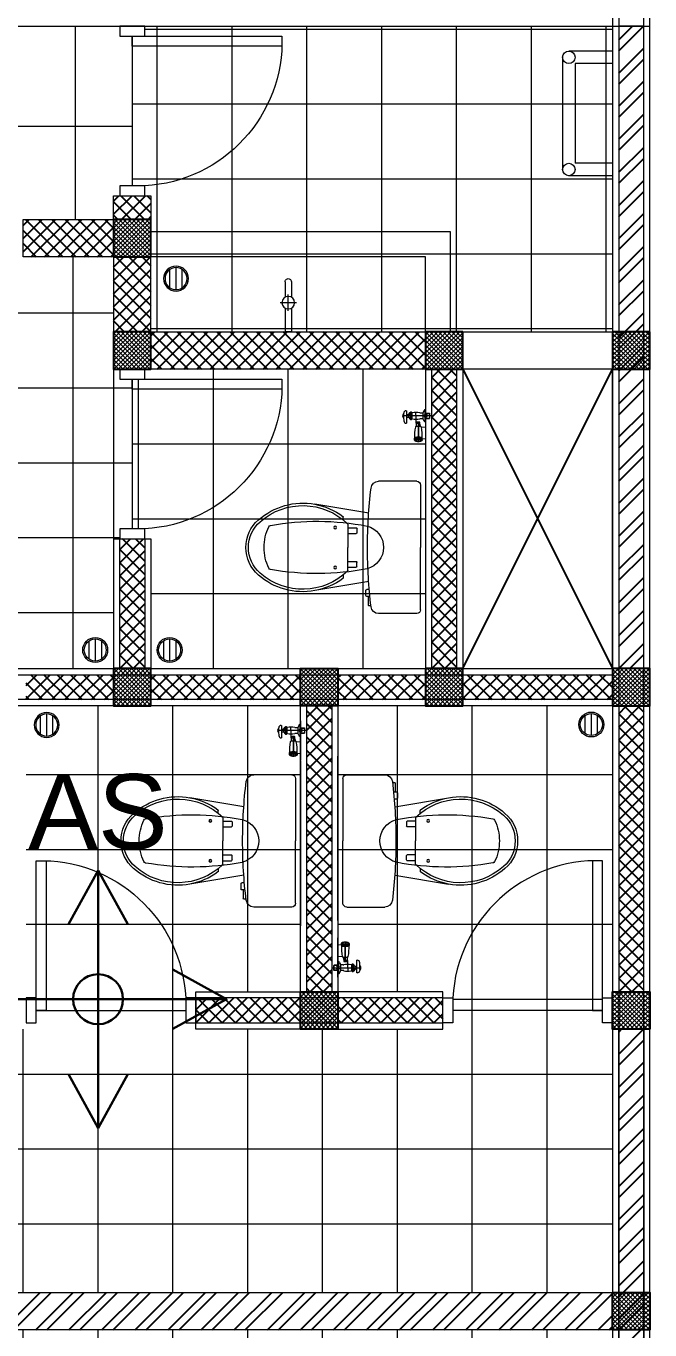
# Model space of a CAD drawing. Header units: inches. Extents: x 249 to 1192, y -18 to 440.
# Drawn here: x 431.94 to 434.44, y 207.49 to 212.72 of the extents above; entities that cross this region are included whole.
import ezdxf

# ---------------------------------------------------------------- set-up
doc = ezdxf.new("R2010")
doc.units = ezdxf.units.IN
doc.header["$MEASUREMENT"] = 0
for name, color, linetype, lineweight in [('ARSIR BETON', 8, 'Continuous', 0), ('BESI', 201, 'Continuous', 0), ('DINDING', 6, 'Continuous', 0), ('DINDING2', 137, 'Continuous', 20), ('keramik', 31, 'Continuous', 9), ('KERAMIKK', 142, 'Continuous', 5), ('kol', 1, 'Continuous', 30), ('KUSEN', 16, 'Continuous', 15), ('NOT', 7, 'Continuous', 9), ('SANITAIR', 6, 'Continuous', 9)]:
    doc.layers.add(name, color=color, linetype=linetype, lineweight=lineweight)
doc.layers.add('ARSIR DINDING', color=64, linetype='Continuous')
doc.layers.add('KOLOM', color=5, linetype='Continuous')
doc.styles.get("Standard").update_dxf_attribs({"font": 'arial.ttf'})
pattern_1 = [(45, (-256.74379, 15.551844), (-0.0265165043, 0.0265165043), []), (135, (-256.74379, 15.551844), (-0.0265165043, -0.0265165043), [])]

# ---------------------------------------------------------------- blocks, each defined once
blk = doc.blocks.new('K2')
at = {"layer": 'ARSIR BETON'}
h = blk.add_hatch(dxfattribs=at)
h.set_pattern_fill('ANSI37', color=256, scale=0.1, style=0)
h.set_pattern_definition([(45, (-38.743626, 268.082874), (-0.0088388, 0.0088388), []), (135, (-38.743626, 268.082874), (-0.0088388, -0.0088388), [])])
h.paths.add_polyline_path([(-38.5936, 268.2329), (-38.7436, 268.2329), (-38.7436, 268.0829), (-38.5936, 268.0829)])
at = {"layer": 'KOLOM'}
blk.add_lwpolyline([(-38.7436, 268.0829), (-38.5936, 268.0829), (-38.5936, 268.2329), (-38.7436, 268.2329)], close=True, dxfattribs=at)
blk = doc.blocks.new('*X70')
at = {"color": 0}
for p, q in [((-1015.3, 2417.5), (-1013.3, 2417.5)), ((-1015.3, 2416.2), (-1013.3, 2416.2)), ((-1015.3, 2415), (-1013.3, 2415)), ((-1015.3, 2413.8), (-1013.3, 2413.8)), ((-1015.3, 2412.5), (-1013.3, 2412.5)), ((-1015.3, 2411.2), (-1013.3, 2411.2)), ((-1015.3, 2410), (-1013.3, 2410)), ((-1015.3, 2408.8), (-1013.3, 2408.8)), ((-1015.3, 2407.5), (-1013.3, 2407.5)), ((-1015.3, 2406.2), (-1013.3, 2406.2)), ((-1015.3, 2405), (-1013.3, 2405))]:
    blk.add_line(p, q, dxfattribs=at)
blk = doc.blocks.new('*X71')
at = {"color": 0}
for p, q in [((1009.1, 3570), (1015.9, 3570)), ((1010, 3568.8), (1016.6, 3568.8)), ((1010.6, 3567.5), (1017.2, 3567.5)), ((1011.1, 3566.2), (1017.7, 3566.2)), ((1011.5, 3565), (1018, 3565)), ((1011.8, 3563.8), (1018.2, 3563.8)), ((1012.1, 3562.5), (1018.4, 3562.5)), ((1012.3, 3561.2), (1018.6, 3561.2)), ((1012.4, 3560), (1018.7, 3560)), ((1012.5, 3558.8), (1018.8, 3558.8)), ((1012.6, 3557.5), (1018.9, 3557.5)), ((1012.7, 3556.2), (1018.9, 3556.2)), ((1012.7, 3555), (1018.9, 3555))]:
    blk.add_line(p, q, dxfattribs=at)
blk = doc.blocks.new('JET SHOWER TOTO 403SV3 ATAS')
for p, q in [((-259.4, 3083.7), (-257.6, 3083.7)), ((-257.6, 3083.7), (-257.6, 3033.7)), ((-188, 3085), (-193.1, 3075.2)), ((-185.1, 3085.6), (-185.1, 3043)), ((-183.6, 3087.7), (-181.6, 3087.7)), ((-181.6, 3101.6), (-181.6, 2943.3)), ((-159.1, 3063.7), (-273.3, 3063.7)), ((-271.6, 3070.7), (-271.6, 3056.7)), ((-271.6, 3070.7), (-269.6, 3070.7)), ((-271.6, 3056.7), (-269.6, 3056.7)), ((-269.6, 3070.7), (-269.3, 3074.5)), ((-269.6, 3070.7), (-269.6, 3056.7)), ((-269.6, 3056.7), (-269.1, 3043.3)), ((-259.1, 3033.7), (-257.6, 3033.7)), ((-257.6, 3068.7), (-249.3, 3068.7)), ((-257.6, 3058.7), (-249.3, 3058.7)), ((-249.3, 3070), (-243.9, 3076.7)), ((-249.3, 3070.2), (-249.3, 3063.7)), ((-249.3, 3057.2), (-249.3, 3063.7)), ((-249.3, 3057.3), (-243.9, 3050.7)), ((-244.1, 3074.9), (-244.1, 3053.4)), ((-236.6, 3076.4), (-236.6, 3051)), ((-236.6, 3075.2), (-236.6, 3075.2)), ((-236.6, 3075.2), (-236.1, 3075.2)), ((-236.6, 3052.2), (-236.1, 3052.2)), ((-220.6, 3063.7), (-220.6, 3079)), ((-220.6, 3063.7), (-220.6, 3034.2)), ((-220.6, 3034.2), (-210.7, 3034.2)), ((-218.1, 3024.9), (-216.6, 3037.9)), ((-205.8, 3038.8), (-215.6, 3038.8)), ((-210.7, 2958.4), (-210.7, 3036.7)), ((-210.7, 3034.2), (-210.7, 2993.5)), ((-203.4, 3024.9), (-204.8, 3037.9)), ((-204.6, 3075.2), (-193.1, 3075.2)), ((-202.8, 3075.2), (-193.1, 3075.2)), ((-202.8, 3052.2), (-193.1, 3052.2)), ((-193.1, 3075.2), (-193.1, 3052.2)), ((-188, 3042.4), (-193.1, 3052.2)), ((-187.4, 3057.9), (-175.8, 3069.5)), ((-187.4, 3069.5), (-175.8, 3057.9)), ((-183.6, 3039.7), (-181.6, 3039.7)), ((-181.6, 3074.2), (-166.6, 3074.2)), ((-181.6, 3073.2), (-165.6, 3073.2)), ((-181.6, 3054.2), (-165.6, 3054.2)), ((-181.6, 3053.2), (-166.6, 3053.2)), ((-165.6, 3073.2), (-166.6, 3074.2)), ((-166.6, 3074.2), (-166.6, 3053.2)), ((-165.6, 3054.2), (-166.6, 3053.2)), ((-165.6, 3073.2), (-165.6, 3054.2)), ((-210.7, 3012.7), (-210.7, 2975.3)), ((-210.7, 2967.6), (-210.7, 2994)), ((-181.6, 3018), (-198.4, 3016.8)), ((-226.5, 2966.5), (-226.2, 2973.8)), ((-195, 2966.5), (-195.2, 2973.8)), ((-181.6, 2970), (-195.1, 2971.1))]:
    blk.add_line(p, q)
for points in [[(-237.2, 3074.9, 0.114587), (-237.4, 3075.9, 0.103766), (-238.1, 3076.8, 0.091411), (-239.1, 3077.4, 0.084254), (-240.3, 3077.6, 0.084254), (-241.6, 3077.4, 0.091411), (-242.6, 3076.8, 0.103766), (-243.2, 3075.9, 0.114587), (-243.5, 3074.9, 0.114587), (-243.2, 3074, 0.103766), (-242.6, 3073.1, 0.091411), (-241.6, 3072.5, 0.084254), (-240.3, 3072.3, 0.084254), (-239.1, 3072.5, 0.091411), (-238.1, 3073.1, 0.103766), (-237.4, 3074, 0.114587)], [(-237.2, 3052.4, -0.114587), (-237.4, 3051.4, -0.103766), (-238.1, 3050.6, -0.091411), (-239.1, 3050, -0.084254), (-240.3, 3049.8, -0.084254), (-241.6, 3050, -0.091411), (-242.6, 3050.6, -0.103766), (-243.2, 3051.4, -0.114587), (-243.5, 3052.4, -0.114587), (-243.2, 3053.4, -0.103766), (-242.6, 3054.3, -0.091411), (-241.6, 3054.9, -0.084254), (-240.3, 3055.1, -0.084254), (-239.1, 3054.9, -0.091411), (-238.1, 3054.3, -0.103766), (-237.4, 3053.4, -0.114587)], [(-240.2, 3058.3, 0.164064), (-239.2, 3058.6, 0.105853), (-238.2, 3059.9, 0.069292), (-237.5, 3061.5, 0.055499), (-237.3, 3063.7, 0.055499), (-237.5, 3065.9, 0.069292), (-238.2, 3067.5, 0.105853), (-239.2, 3068.8, 0.164064), (-240.2, 3069.1, 0.164064), (-241.3, 3068.8, 0.105853), (-242.3, 3067.5, 0.069292), (-242.9, 3065.9, 0.055499), (-243.2, 3063.7, 0.055499), (-242.9, 3061.5, 0.069292), (-242.3, 3059.9, 0.105853), (-241.3, 3058.6, 0.164064)], [(-224.6, 2965.2, 0.244063), (-224, 2964, 0.082589), (-220.5, 2962.4, 0.040895), (-216.4, 2961.5, 0.030051), (-210.7, 2961.2, 0.030051), (-205, 2961.5, 0.040895), (-200.9, 2962.4, 0.082589), (-197.5, 2964, 0.244063), (-196.9, 2965.2, 0.244063), (-197.5, 2966.4, 0.082589), (-200.9, 2968.1, 0.040895), (-205, 2968.9, 0.030051), (-210.7, 2969.3, 0.030051), (-216.4, 2968.9, 0.040895), (-220.5, 2968.1, 0.082589), (-224, 2966.4, 0.244063)], [(-221.7, 2964.7, 0.063482), (-221.3, 2964.8, 0.076525), (-221.1, 2964.9, 0.107139), (-220.9, 2965, 0.147244), (-220.8, 2965.2, 0.147244), (-220.9, 2965.4, 0.107139), (-221.1, 2965.6, 0.076525), (-221.3, 2965.7, 0.063482), (-221.7, 2965.8, 0.063482), (-222, 2965.7, 0.076525), (-222.3, 2965.6, 0.107139), (-222.5, 2965.4, 0.147244), (-222.5, 2965.2, 0.147244), (-222.5, 2965, 0.107139), (-222.3, 2964.9, 0.076525), (-222, 2964.8, 0.063482)], [(-216.9, 2966.7, 0.063482), (-216.5, 2966.8, 0.076525), (-216.3, 2966.9, 0.107139), (-216.1, 2967.1, 0.147244), (-216, 2967.2, 0.147244), (-216.1, 2967.4, 0.107139), (-216.3, 2967.6, 0.076525), (-216.5, 2967.7, 0.063482), (-216.9, 2967.8, 0.063482), (-217.2, 2967.7, 0.076525), (-217.5, 2967.6, 0.107139), (-217.6, 2967.4, 0.147244), (-217.7, 2967.2, 0.147244), (-217.6, 2967.1, 0.107139), (-217.5, 2966.9, 0.076525), (-217.2, 2966.8, 0.063482)], [(-216.4, 2962.4, 0.063482), (-216.1, 2962.4, 0.076525), (-215.8, 2962.5, 0.107139), (-215.6, 2962.7, 0.147244), (-215.6, 2962.9, 0.147244), (-215.6, 2963.1, 0.107139), (-215.8, 2963.3, 0.076525), (-216.1, 2963.4, 0.063482), (-216.4, 2963.4, 0.063482), (-216.7, 2963.4, 0.076525), (-217, 2963.3, 0.107139), (-217.2, 2963.1, 0.147244), (-217.3, 2962.9, 0.147244), (-217.2, 2962.7, 0.107139), (-217, 2962.5, 0.076525), (-216.7, 2962.4, 0.063482)], [(-210.8, 2964.6, 0.063482), (-210.5, 2964.6, 0.076525), (-210.2, 2964.8, 0.107139), (-210, 2964.9, 0.147244), (-210, 2965.1, 0.147244), (-210, 2965.3, 0.107139), (-210.2, 2965.5, 0.076525), (-210.5, 2965.6, 0.063482), (-210.8, 2965.6, 0.063482), (-211.2, 2965.6, 0.076525), (-211.4, 2965.5, 0.107139), (-211.6, 2965.3, 0.147244), (-211.7, 2965.1, 0.147244), (-211.6, 2964.9, 0.107139), (-211.4, 2964.8, 0.076525), (-211.2, 2964.6, 0.063482)], [(-210.8, 2961.6, 0.063482), (-210.5, 2961.6, 0.076525), (-210.2, 2961.7, 0.107139), (-210, 2961.9, 0.147244), (-210, 2962.1, 0.147244), (-210, 2962.3, 0.107139), (-210.2, 2962.5, 0.076525), (-210.5, 2962.6, 0.063482), (-210.8, 2962.6, 0.063482), (-211.2, 2962.6, 0.076525), (-211.4, 2962.5, 0.107139), (-211.6, 2962.3, 0.147244), (-211.7, 2962.1, 0.147244), (-211.6, 2961.9, 0.107139), (-211.4, 2961.7, 0.076525), (-211.2, 2961.6, 0.063482)], [(-210.7, 2967.5, 0.063482), (-210.4, 2967.6, 0.076525), (-210.1, 2967.7, 0.107139), (-209.9, 2967.8, 0.147244), (-209.9, 2968, 0.147244), (-209.9, 2968.2, 0.107139), (-210.1, 2968.4, 0.076525), (-210.4, 2968.5, 0.063482), (-210.7, 2968.6, 0.063482), (-211, 2968.5, 0.076525), (-211.3, 2968.4, 0.107139), (-211.5, 2968.2, 0.147244), (-211.5, 2968, 0.147244), (-211.5, 2967.8, 0.107139), (-211.3, 2967.7, 0.076525), (-211, 2967.6, 0.063482)], [(-205.6, 2967.1, 0.063482), (-205.2, 2967.1, 0.076525), (-205, 2967.2, 0.107139), (-204.8, 2967.4, 0.147244), (-204.7, 2967.6, 0.147244), (-204.8, 2967.8, 0.107139), (-205, 2968, 0.076525), (-205.2, 2968.1, 0.063482), (-205.6, 2968.1, 0.063482), (-205.9, 2968.1, 0.076525), (-206.2, 2968, 0.107139), (-206.3, 2967.8, 0.147244), (-206.4, 2967.6, 0.147244), (-206.3, 2967.4, 0.107139), (-206.2, 2967.2, 0.076525), (-205.9, 2967.1, 0.063482)], [(-204.7, 2962.2, 0.063482), (-204.3, 2962.3, 0.076525), (-204.1, 2962.4, 0.107139), (-203.9, 2962.6, 0.147244), (-203.8, 2962.8, 0.147244), (-203.9, 2963, 0.107139), (-204.1, 2963.1, 0.076525), (-204.3, 2963.3, 0.063482), (-204.7, 2963.3, 0.063482), (-205, 2963.3, 0.076525), (-205.3, 2963.1, 0.107139), (-205.5, 2963, 0.147244), (-205.5, 2962.8, 0.147244), (-205.5, 2962.6, 0.107139), (-205.3, 2962.4, 0.076525), (-205, 2962.3, 0.063482)], [(-199.6, 2964.6, 0.063482), (-199.3, 2964.6, 0.076525), (-199, 2964.8, 0.107139), (-198.9, 2964.9, 0.147244), (-198.8, 2965.1, 0.147244), (-198.9, 2965.3, 0.107139), (-199, 2965.5, 0.076525), (-199.3, 2965.6, 0.063482), (-199.6, 2965.6, 0.063482), (-200, 2965.6, 0.076525), (-200.2, 2965.5, 0.107139), (-200.4, 2965.3, 0.147244), (-200.5, 2965.1, 0.147244), (-200.4, 2964.9, 0.107139), (-200.2, 2964.8, 0.076525), (-200, 2964.6, 0.063482)]]:
    blk.add_lwpolyline(points, format="xyb", close=True)
for points in [[(-210.7, 2971.5, 0.032506), (-217.2, 2971.1, 0.043954), (-221.9, 2970, 0.086557), (-225.8, 2968, 0.234077), (-226.5, 2966.5, 0.2316), (-225.8, 2965, 0.086557)], [(-210.7, 2977.8, 0.026666), (-217.1, 2977.4, 0.036581), (-221.7, 2976.6, 0.076377), (-225.6, 2974.9, 0.258801), (-226.2, 2973.8, 0.258801)], [(-195.2, 2973.8, 0.258801), (-195.9, 2974.9, 0.076377), (-199.8, 2976.6, 0.036581), (-204.4, 2977.4, 0.026666), (-210.7, 2977.8, 0.026666)], [(-210.7, 2971.5, -0.032506), (-204.3, 2971.1, -0.043954), (-199.6, 2970, -0.086557), (-195.7, 2968, -0.234077), (-195, 2966.5, -0.2316), (-195.7, 2965, -0.086557)]]:
    blk.add_lwpolyline(points, format="xyb")
for centre, radius, start, end in [((-259.4, 3073.7), 10, 90, 175.6013), ((-183.6, 3082.7), 5, 90, 152.5256), ((-259.9, 3063.7), 13.7, 149.2436, 210.7564), ((-259.1, 3043.7), 10, 182.4896, 270), ((-240.3, 3074.6), 4.1, 25.3162, 148.8598), ((-240.3, 3052.8), 4.1, 211.1402, 334.6838), ((-236.1, 3085.2), 10, 270, 282.1793), ((-236.1, 3042.2), 10, 77.8207, 90), ((-219.5, 3008), 69, 77.8207, 102.1793), ((-219.5, 3119.4), 69, 257.8207, 282.1793), ((-215.6, 3037.8), 1, 90, 173.6667), ((-205.8, 3037.8), 1, 6.3333, 90), ((-202.8, 3085.2), 10, 257.8207, 270), ((-202.8, 3042.2), 10, 90, 102.1793), ((-183.6, 3044.7), 5, 207.4744, 270), ((-26.4, 2980.6), 200, 169.0492, 182.1525), ((-220.8, 3018.2), 2, 99.9639, 169.0492), ((-210.7, 2961), 60, 79.7178, 99.9639), ((-229.4, 3026.4), 11.4, 327.9833, 355.2467), ((-192.1, 3026.4), 11.4, 184.7533, 212.0167), ((-200.7, 3018.2), 2, 10.9508, 80.0361), ((-395.1, 2980.6), 200, 357.8475, 10.9508), ((-216.1, 2977.1), 15.5, 231.5493, 261.7809), ((-205.3, 2977.1), 15.5, 278.2191, 308.4507)]:
    blk.add_arc(centre, radius, start, end)
at = {"color": 7}
blk.add_blockref('*X70', (743.6, 652.5), dxfattribs=at)
at = {"rotation": 90}
blk.add_blockref('*X71', (3344.1, 1958.8), dxfattribs=at)
at = {"xscale": -1, "rotation": 270}
blk.add_blockref('*X71', (-3765.6, 1958.8), dxfattribs=at)
blk = doc.blocks.new('KLO TOTO C438 ATAS')
for p, q in [((373.85, 174.62), (373.85, 108.71)), ((375.85, 167.7), (375.85, 142.7)), ((377.35, 169.2), (392.64, 169.2)), ((396.61, 156.38), (418.2, 160.01)), ((404.98, 151.97), (404.98, 142.7)), ((406.86, 153.77), (406.86, 154.9)), ((401.31, 150.31), (401.31, 148.59)), ((404.98, 150.62), (401.61, 150.62)), ((404.98, 148.29), (401.61, 148.29)), ((375.85, 117.7), (375.85, 142.7)), ((404.98, 133.43), (404.98, 142.7)), ((401.31, 135.09), (401.31, 136.81)), ((404.98, 137.12), (401.61, 137.12)), ((404.98, 134.78), (401.61, 134.78)), ((406.86, 131.63), (406.86, 130.5)), ((396.37, 125.84), (397.4, 125.84)), ((396.61, 129.02), (418.22, 125.38)), ((397.7, 123.38), (397.7, 125.54)), ((396.12, 123.07), (397.4, 123.07)), ((396.85, 123.07), (396.85, 119.6)), ((377.35, 116.2), (392.64, 116.2)), ((395.72, 119.3), (396.54, 119.3))]:
    blk.add_line(p, q)
for centre in [(410.05, 150.7), (410.05, 134.7)]:
    blk.add_circle(centre, 0.55)
for centre, radius, start, end in [((377.35, 167.7), 1.5, 90, 180), ((392.64, 166.15), 3.05, 6.7334, 90), ((191.37, 142.39), 205.72, 0.0873, 6.7334), ((423.05, 133.62), 25.85, 48.6009, 134.0644), ((423.03, 133.55), 26.9, 100.3333, 126.6134), ((423.03, 133.55), 26.9, 48.6516, 100.3333), ((417.33, 46.03), 107.15, 79.9791, 100.8031), ((405.28, 151.97), 0.307, 134.0644, 180), ((407.17, 154.9), 0.307, 126.6134, 180), ((435.75, 150.58), 1, 25.7984, 76.6744), ((431.65, 142.88), 13.22, 359.2877, 49.9182), ((431.65, 142.88), 14.2, 359.2877, 49.9182), ((399.54, 142.7), 8.88, 104.9108, 180), ((401.61, 150.31), 0.307, 90, 180), ((401.61, 148.59), 0.307, 180, 270), ((419.45, 142.7), 19.1, 360, 25.7984), ((399.54, 142.7), 8.88, 180, 255.0892), ((191.37, 143.01), 205.72, 353.2666, 359.9127), ((419.45, 142.7), 19.1, 334.2016, 0), ((431.65, 142.52), 13.22, 310.0818, 0.7123), ((431.65, 142.52), 14.2, 310.0818, 0.7123), ((401.61, 136.81), 0.307, 90, 180), ((417.34, 239.98), 107.76, 259.2559, 279.9618), ((401.61, 135.09), 0.307, 180, 270), ((405.28, 133.43), 0.307, 180, 225.9356), ((423.05, 151.79), 25.85, 225.9356, 311.3991), ((423.03, 151.85), 26.9, 259.7059, 311.3484), ((435.75, 134.82), 1, 283.3256, 334.2016), ((397.4, 125.54), 0.307, 0, 90), ((407.17, 130.5), 0.307, 180, 233.3866), ((423.03, 151.85), 26.9, 233.3866, 259.7059), ((397.4, 123.38), 0.307, 270, 0), ((377.35, 117.7), 1.5, 180, 270), ((392.64, 119.25), 3.05, 270, 353.2666), ((396.54, 119.6), 0.307, 270, 0)]:
    blk.add_arc(centre, radius, start, end)
blk = doc.blocks.new('*X38')
at = {"color": 0}
for p, q in [((18.491, 19.1926), (18.5795, 19.1926)), ((18.4987, 19.2176), (18.5717, 19.2176)), ((18.4987, 19.1676), (18.5717, 19.1676))]:
    blk.add_line(p, q, dxfattribs=at)
blk = doc.blocks.new('SFLOOR')
for radius in [0.05, 0.0442]:
    blk.add_circle((0, 0), radius)
blk.add_blockref('*X38', (-18.5352, -19.1926))
blk = doc.blocks.new('p toilet')
at = {"layer": 'KUSEN'}
for points in [[(611.2182, 191.3922), (611.2182, 191.9922), (611.1782, 191.9922), (611.1782, 191.3922)], [(610.6182, 191.3422), (610.5782, 191.3422), (610.5782, 191.4422), (610.6182, 191.4422)], [(611.2582, 191.3422), (611.2182, 191.3422), (611.2182, 191.4422), (611.2582, 191.4422)]]:
    blk.add_lwpolyline(points, close=True, dxfattribs=at)
blk.add_lwpolyline([(611.2182, 191.3922), (610.6182, 191.3922)], dxfattribs=at)
blk.add_arc((611.1982, 191.4117), 0.5808, 88.0266, 176.9943, dxfattribs=at)
blk = doc.blocks.new('toilet-dsr$0$PAKU')
for p in [(-1.6, 33.2), (1.6, 33.2)]:
    blk.add_line(p, (0, 0))
blk.add_lwpolyline([(-4.7, 33.2), (4.7, 33.2), (4.7, 35.5), (-4.7, 35.5)], close=True)
blk = doc.blocks.new('wastafel')
at = {"lineweight": 5, "ltscale": 0.5}
for p, q in [((4134.7724, 1540.4367), (4134.7611, 1540.4347)), ((4134.7611, 1540.4347), (4134.7672, 1540.3962)), ((4134.7724, 1540.4367), (4134.7785, 1540.3981)), ((4134.5438, 1540.2665), (4134.549, 1540.2767)), ((4134.5438, 1540.2665), (4134.579, 1540.2495)), ((4134.549, 1540.2767), (4134.584, 1540.2598)), ((4134.9455, 1540.187), (4134.9105, 1540.2039)), ((4134.9506, 1540.1972), (4134.9154, 1540.2142)), ((4134.9506, 1540.1972), (4134.9455, 1540.187)), ((4134.7221, 1540.0271), (4134.7159, 1540.0657)), ((4134.7334, 1540.029), (4134.7273, 1540.0675)), ((4134.7221, 1540.0271), (4134.7334, 1540.029))]:
    blk.add_line(p, q, dxfattribs=at)
for p, q in [((4135.1288, 1540.2069), (4134.9022, 1540.0308)), ((4135.1307, 1540.2045), (4134.9041, 1540.0284)), ((4135.1288, 1540.2069), (4135.1325, 1540.2022)), ((4135.0816, 1540.1259), (4135.0946, 1540.136)), ((4135.1253, 1540.0965), (4135.0946, 1540.136)), ((4135.1053, 1540.1222), (4135.1231, 1540.136)), ((4135.0554, 1540.0815), (4135.0595, 1540.1145)), ((4135.1123, 1540.0864), (4135.1253, 1540.0965)), ((4135.1145, 1540.1104), (4135.1323, 1540.1242)), ((4134.6756, 1539.8546), (4134.9022, 1540.0308)), ((4135.0466, 1540.0395), (4135.0505, 1540.042)), ((4135.0476, 1540.0397), (4135.0535, 1540.0321)), ((4135.0501, 1540.0295), (4135.0621, 1540.0388)), ((4135.0525, 1540.0435), (4135.0584, 1540.0359)), ((4135.0528, 1540.0316), (4135.1096, 1539.9585)), ((4135.0591, 1540.0365), (4135.1159, 1539.9635)), ((4135.0627, 1540.072), (4135.0994, 1540.0674)), ((4134.6775, 1539.8522), (4134.9041, 1540.0284)), ((4134.7658, 1539.8804), (4134.7528, 1539.8703)), ((4134.8154, 1539.8948), (4134.7823, 1539.899)), ((4134.8227, 1539.8854), (4134.8181, 1539.8487)), ((4134.8529, 1539.8883), (4134.8588, 1539.8807)), ((4134.8582, 1539.893), (4134.8548, 1539.8898)), ((4134.8671, 1539.8871), (4134.8551, 1539.8778)), ((4134.8577, 1539.8921), (4134.8637, 1539.8845)), ((4134.858, 1539.8801), (4134.9148, 1539.8071)), ((4134.8644, 1539.885), (4134.9211, 1539.812)), ((4134.6756, 1539.8546), (4134.6793, 1539.8499)), ((4134.7636, 1539.8565), (4134.7458, 1539.8427)), ((4134.7835, 1539.8308), (4134.7528, 1539.8703)), ((4134.7728, 1539.8446), (4134.755, 1539.8308)), ((4134.7965, 1539.8409), (4134.7835, 1539.8308))]:
    blk.add_line(p, q)
at = {"lineweight": 5}
for p, q in [((4134.8406, 1540.0788), (4134.8013, 1540.1406)), ((4134.8165, 1540.1547), (4134.8018, 1540.1437)), ((4134.8158, 1540.1323), (4134.8228, 1540.1375)), ((4134.8197, 1540.1543), (4134.8674, 1540.0984)), ((4134.8259, 1540.1372), (4134.8618, 1540.0968)), ((4134.8137, 1540.0823), (4134.8121, 1540.0822)), ((4134.8438, 1540.0826), (4134.8152, 1540.1293)), ((4134.8674, 1540.0984), (4134.8634, 1540.0954)), ((4134.8715, 1540.1254), (4134.872, 1540.1269)), ((4134.8778, 1540.091), (4134.8808, 1540.087)), ((4134.8406, 1540.0788), (4134.8444, 1540.0816)), ((4134.8447, 1540.0663), (4134.8477, 1540.0622))]:
    blk.add_line(p, q, dxfattribs=at)
at = {"const_width": 0.00306}
for points in [[(4134.6674, 1540.3391, -0.102908), (4134.7633, 1540.3837)], [(4134.7633, 1540.3837, -0.068407), (4134.8193, 1540.3889)], [(4134.8193, 1540.3889, -0.225565), (4134.9004, 1540.3459)], [(4134.9004, 1540.3459, -0.225565), (4134.9183, 1540.2559)], [(4134.5972, 1540.2599, -0.102908), (4134.6674, 1540.3391)], [(4134.5761, 1540.2079, -0.068407), (4134.5972, 1540.2599)], [(4134.9183, 1540.2559, -0.068407), (4134.8973, 1540.2038)], [(4134.5941, 1540.1178, -0.225565), (4134.5761, 1540.2079)], [(4134.8973, 1540.2038, -0.089645), (4134.8378, 1540.1331)], [(4134.6752, 1540.0748, -0.225565), (4134.5941, 1540.1178)], [(4134.8163, 1540.117, -0.090064), (4134.7311, 1540.0801)], [(4134.7311, 1540.0801, -0.068407), (4134.6752, 1540.0748)]]:
    blk.add_lwpolyline(points, format="xyb", dxfattribs=at)
for points in [[(4134.9059, 1540.026), (4135.1325, 1540.2022), (4135.1435, 1540.188), (4135.0748, 1540.1346)], [(4135.0606, 1540.1235), (4134.9169, 1540.0118)], [(4134.9354, 1539.9881), (4135.0554, 1540.0815), (4135.0627, 1540.072), (4134.9427, 1539.9787)], [(4134.9059, 1540.026), (4134.6793, 1539.8499), (4134.6904, 1539.8357), (4134.7591, 1539.8891)], [(4134.7733, 1539.9001), (4134.9169, 1540.0118)], [(4134.9354, 1539.9881), (4134.8154, 1539.8948), (4134.8227, 1539.8854), (4134.9427, 1539.9787)]]:
    blk.add_lwpolyline(points)
for points in [[(4135.155, 1540.1944), (4135.1366, 1540.2181), (4135.1245, 1540.2087), (4135.1221, 1540.2041), (4135.1239, 1540.2032), (4135.1261, 1540.2074), (4135.1362, 1540.2153), (4135.1522, 1540.1948), (4135.138, 1540.1837), (4135.1392, 1540.1821)], [(4135.1362, 1540.2153), (4135.1276, 1540.2085), (4135.1435, 1540.188), (4135.1522, 1540.1948)], [(4135.119, 1540.0778), (4135.0748, 1540.1346), (4135.0606, 1540.1235), (4135.1048, 1540.0667)], [(4135.0745, 1540.0432), (4135.072, 1540.0464), (4135.0405, 1540.022), (4135.043, 1540.0187)], [(4134.8033, 1539.8322), (4134.7591, 1539.8891), (4134.7733, 1539.9001), (4134.8175, 1539.8433)], [(4134.8478, 1539.8668), (4134.8452, 1539.8701), (4134.8767, 1539.8946), (4134.8792, 1539.8913)], [(4134.6813, 1539.8261), (4134.6629, 1539.8498), (4134.675, 1539.8592), (4134.6801, 1539.8603), (4134.6805, 1539.8584), (4134.6759, 1539.8573), (4134.6657, 1539.8494), (4134.6817, 1539.8289), (4134.6959, 1539.84), (4134.6971, 1539.8384)], [(4134.6657, 1539.8494), (4134.6744, 1539.8562), (4134.6904, 1539.8357), (4134.6817, 1539.8289)]]:
    blk.add_lwpolyline(points, close=True)
for points in [[(4135.0756, 1540.0994, 0.414214), (4135.0781, 1540.0991), (4135.079, 1540.0999), (4135.0606, 1540.1235), (4135.0369, 1540.1051), (4135.0377, 1540.1042, 0.414214), (4135.0402, 1540.1039), (4135.0577, 1540.1175, -0.414214), (4135.0619, 1540.117)], [(4135.0851, 1540.0871, -0.414214), (4135.0855, 1540.0897), (4135.0864, 1540.0904), (4135.1048, 1540.0667), (4135.0811, 1540.0483), (4135.0804, 1540.0492, -0.414214), (4135.0807, 1540.0518), (4135.0982, 1540.0654, 0.414214), (4135.0988, 1540.0696)], [(4134.7929, 1539.8797, -0.414214), (4134.7926, 1539.8772), (4134.7917, 1539.8764), (4134.7733, 1539.9001), (4134.797, 1539.9185), (4134.7977, 1539.9176, -0.414214), (4134.7974, 1539.9151), (4134.7798, 1539.9014, 0.414214), (4134.7793, 1539.8972)], [(4134.8025, 1539.8674, 0.414214), (4134.8, 1539.8677), (4134.7991, 1539.867), (4134.8175, 1539.8433), (4134.8411, 1539.8617), (4134.8404, 1539.8626, 0.414214), (4134.8379, 1539.863), (4134.8204, 1539.8493, -0.414214), (4134.8162, 1539.8499)]]:
    blk.add_lwpolyline(points, format="xyb", close=True)
for points in [[(4135.0469, 1540.0392), (4135.038, 1540.0506, -0.414214), (4135.0384, 1540.0534), (4135.0415, 1540.0558, -0.414214), (4135.0443, 1540.0555), (4135.0532, 1540.0441)], [(4135.0487, 1540.0296), (4135.044, 1540.0357, -0.414214), (4135.0442, 1540.0371), (4135.0562, 1540.0464, -0.414214), (4135.0576, 1540.0462), (4135.0623, 1540.0402)], [(4134.8584, 1539.8926), (4134.8496, 1539.904, 0.414214), (4134.8468, 1539.9044), (4134.8436, 1539.9019, 0.414214), (4134.8433, 1539.8991), (4134.8521, 1539.8877)], [(4134.8672, 1539.8885), (4134.8625, 1539.8946, 0.414214), (4134.8611, 1539.8947), (4134.8491, 1539.8854, 0.414214), (4134.849, 1539.884), (4134.8536, 1539.878)]]:
    blk.add_lwpolyline(points, format="xyb")
at = {"lineweight": 5}
for centre, radius in [((4134.7783, 1540.1902), 0.0267), ((4134.7783, 1540.1902), 0.0176), ((4134.8669, 1540.0863), 0.00161), ((4134.8535, 1540.0767), 0.00161), ((4134.8799, 1540.0547), 0.00401)]:
    blk.add_circle(centre, radius, dxfattribs=at)
for centre, radius, start, end in [((4134.8225, 1540.1308), 0.2865, 103.172, 126.6741), ((4134.8103, 1540.1828), 0.233, 87.5187, 103.172), ((4134.8067, 1540.1853), 0.2147, 97.5512, 100.61), ((4134.8146, 1540.282), 0.1337, 36.6741, 87.5187), ((4134.8225, 1540.1308), 0.2865, 126.6741, 150.1761), ((4134.8146, 1540.282), 0.1337, 345.8294, 36.6741), ((4134.7761, 1540.1574), 0.233, 150.1761, 165.8294), ((4134.7748, 1540.1615), 0.2147, 152.7381, 155.797), ((4134.7183, 1540.3064), 0.233, 330.1761, 345.8294), ((4134.6798, 1540.1817), 0.1337, 165.8294, 216.6741), ((4134.672, 1540.333), 0.2865, 314.8042, 330.1761), ((4134.7196, 1540.3022), 0.2147, 332.7381, 335.797), ((4134.8032, 1540.1419), 0.00229, 126.6741, 212.4322), ((4134.8179, 1540.1528), 0.00229, 40.515, 126.6741), ((4134.8242, 1540.1357), 0.00229, 41.6149, 126.6741), ((4134.6798, 1540.1817), 0.1337, 216.6741, 267.5187), ((4134.8125, 1540.0746), 0.00764, 93.1874, 118.5491), ((4134.8132, 1540.09), 0.00764, 273.5904, 299.2216), ((4134.8172, 1540.1305), 0.00229, 126.6741, 211.548), ((4134.6765, 1540.3268), 0.2811, 299.9638, 303.5415), ((4134.8613, 1540.0787), 0.0207, 179.7954, 72.5897), ((4134.836, 1540.0779), 0.00917, 1.8939, 31.548), ((4134.8613, 1540.0787), 0.0161, 181.8939, 72.9819), ((4134.8643, 1540.0746), 0.0207, 216.4643, 36.6436), ((4134.6765, 1540.3268), 0.2811, 309.8533, 313.3843), ((4134.8687, 1540.1029), 0.00917, 221.6149, 252.9819), ((4134.8643, 1540.128), 0.00764, 314.1265, 339.7577), ((4134.8792, 1540.1243), 0.00764, 134.8042, 159.7577), ((4134.6841, 1540.2809), 0.233, 267.5187, 283.172), ((4134.6877, 1540.2785), 0.2147, 277.5512, 280.61), ((4134.672, 1540.333), 0.2865, 283.172, 298.5491)]:
    blk.add_arc(centre, radius, start, end, dxfattribs=at)
at = {"lineweight": 5, "ltscale": 0.6}
for centre, radius, start, end in [((4134.8103, 1540.1828), 0.2139, 87.5187, 103.172), ((4134.8146, 1540.282), 0.1146, 36.6741, 87.5187), ((4134.8225, 1540.1308), 0.2674, 126.6741, 150.1761), ((4134.8225, 1540.1308), 0.2674, 103.172, 126.6741), ((4134.8146, 1540.282), 0.1146, 345.8294, 36.6741), ((4134.7761, 1540.1574), 0.2139, 150.1761, 165.8294), ((4134.7183, 1540.3064), 0.2139, 330.1761, 345.8294), ((4134.6798, 1540.1817), 0.1146, 165.8294, 216.6741), ((4134.672, 1540.333), 0.2674, 309.7096, 330.1761), ((4134.6798, 1540.1817), 0.1146, 216.6741, 267.5187), ((4134.672, 1540.333), 0.2674, 283.172, 303.7197), ((4134.6841, 1540.2809), 0.2139, 267.5187, 283.172)]:
    blk.add_arc(centre, radius, start, end, dxfattribs=at)
for centre, radius, start, end in [((4135.1277, 1540.1301), 0.015, 247.8672, 187.8672), ((4135.1277, 1540.1301), 0.0075, 307.8672, 127.8672), ((4135.0615, 1540.0396), 0.001, 307.8672, 37.8672), ((4135.0495, 1540.0302), 0.001, 217.8672, 307.8672), ((4134.8544, 1539.8786), 0.001, 217.8672, 307.8672), ((4134.8664, 1539.8879), 0.001, 307.8672, 37.8672), ((4134.7504, 1539.8367), 0.015, 67.8672, 7.8672), ((4134.7504, 1539.8367), 0.0075, 127.8672, 307.8672)]:
    blk.add_arc(centre, radius, start, end)
at = {"extrusion": (6.49561e-14, 5.05073e-14, -1), "zscale": -0.001}
for p, xscale, yscale, rotation in [((-4135.0577, 1540.0991), 0.001000000000340506, 0.001000000000340506, 322.1327731584879), ((-4135.0562, 1540.1008), 0.001000000000069823, 0.001000000000069823, 52.13277315848794)]:
    blk.add_blockref('toilet-dsr$0$PAKU', p, dxfattribs=dict(at, xscale=xscale, yscale=yscale, rotation=rotation))
for p, xscale, yscale, zscale, rotation in [((4135.0816, 1540.068), 0.001000000000069823, 0.001000000000069823, 0.001000000000069823, 307.8672268415121), ((4134.7977, 1539.8969), 0.001000000000340506, 0.001000000000340506, 0.001000000000340506, 37.86722684151209), ((4134.7964, 1539.8988), 0.001000000000069823, 0.001000000000069823, 0.001000000000069823, 127.8672268415121)]:
    blk.add_blockref('toilet-dsr$0$PAKU', p, dxfattribs=dict(xscale=xscale, yscale=yscale, zscale=zscale, rotation=rotation))
at = {"extrusion": (-6.49561e-14, -5.05073e-14, -1), "xscale": 0.001000000000069823, "yscale": 0.001000000000069823, "zscale": -0.001, "rotation": 232.1327731584879}
blk.add_blockref('toilet-dsr$0$PAKU', (-4134.8219, 1539.8661), dxfattribs=at)
blk = doc.blocks.new('Skran')
for p, q in [((-0.2, 0.0125), (-0.1381, 0.0125)), ((-0.0837, 0), (-0.1488, 0)), ((-0.1162, -0.0326), (-0.1162, 0.0326)), ((-0.0943, 0.0125), (0, 0.0125)), ((0, -0.0125), (0, 0.0125)), ((-0.2, -0.0125), (-0.1381, -0.0125)), ((-0.0943, -0.0125), (0, -0.0125))]:
    blk.add_line(p, q)
blk.add_circle((-0.1162, 0), 0.0252)
blk.add_arc((-0.2, 0), 0.0125, 89.9992, 270.0008)

msp = doc.modelspace()

# ---------------------------------------------------------------- hatches: boundary and pattern name
at = {"layer": 'ARSIR DINDING'}
h = msp.add_hatch(dxfattribs=at)
h.set_pattern_fill('ANSI32', color=256, scale=0.25, style=0)
h.set_pattern_definition([(45, (434.31453, 210.1408), (-0.0662913, 0.0662913), []), (45, (434.358725, 210.1408), (-0.0662913, 0.0662913), [])])
h.paths.add_polyline_path([(434.3145, 210.1408), (434.4145, 210.1408), (434.4145, 212.7155), (434.3145, 212.7155)])
h = msp.add_hatch(dxfattribs=at)
h.set_pattern_fill('ANSI37', color=256, scale=0.3, style=0)
h.set_pattern_definition(pattern_1)
h.paths.add_polyline_path([(433.5396, 211.4408), (433.5396, 211.4908), (432.4391, 211.4908), (432.4391, 211.3408), (433.5396, 211.3408)])
h.paths.add_polyline_path([(432.4391, 211.7905), (432.2891, 211.7905), (432.2891, 211.4908), (432.4391, 211.4908)])
h.paths.add_polyline_path([(432.2891, 211.9405), (431.9264, 211.9405), (431.9264, 211.7905), (432.2891, 211.7905)])
h.paths.add_polyline_path([(432.4391, 212.0355), (432.4141, 212.0355), (432.4141, 212.0355), (432.3141, 212.0355), (432.2891, 212.0355), (432.2891, 211.9405), (432.4391, 211.9405)])
h.paths.add_polyline_path([(431.0462, 211.9405), (430.1643, 211.9405), (430.1643, 211.7905), (431.0462, 211.7905)])
h.paths.add_polyline_path([(430.0393, 211.4058), (430.1393, 211.4058), (430.1393, 211.7905), (430.0393, 211.7905)])
h.paths.add_polyline_path([(430.1393, 210.5256), (430.0393, 210.5256), (430.0393, 210.1408), (430.1393, 210.1408)])
h = msp.add_hatch(dxfattribs=at)
h.set_pattern_fill('ANSI37', color=256, scale=0.3, style=0)
h.set_pattern_definition([(45, (433.56465, 210.1408), (-0.0265165, 0.0265165), []), (135, (433.56465, 210.1408), (-0.0265165, -0.0265165), [])])
h.paths.add_polyline_path([(433.6646, 211.3408), (433.5646, 211.3408), (433.5646, 210.1408), (433.6646, 210.1408)])
h = msp.add_hatch(dxfattribs=at)
h.set_pattern_fill('ANSI37', color=256, scale=0.3, style=0)
h.set_pattern_definition([(45, (432.314072, 210.1408), (-0.0265165, 0.0265165), []), (135, (432.314072, 210.1408), (-0.0265165, -0.0265165), [])])
h.paths.add_polyline_path([(432.4141, 210.1408), (432.3141, 210.1408), (432.3141, 210.6608), (432.4141, 210.6608)])
h = msp.add_hatch(dxfattribs=at)
h.set_pattern_fill('ANSI37', color=256, scale=0.3, style=0)
h.set_pattern_definition(pattern_1)
h.paths.add_polyline_path([(432.2891, 210.116), (431.9383, 210.116), (431.9383, 210.0161), (432.2891, 210.0161)])
h.paths.add_polyline_path([(433.0389, 210.116), (432.4391, 210.116), (432.4391, 210.0161), (433.0389, 210.0161)])
h.paths.add_polyline_path([(433.5396, 210.116), (433.1889, 210.116), (433.1889, 210.0161), (433.5396, 210.0161)])
h.paths.add_polyline_path([(434.2891, 210.116), (433.6896, 210.116), (433.6896, 210.0161), (434.2891, 210.0161)])
h.paths.add_polyline_path([(431.6572, 210.1108), (431.6572, 210.116), (431.4497, 210.116), (431.4497, 210.1108), (431.4341, 210.1108), (431.4341, 210.0208), (431.4511, 210.0208), (431.4511, 210.0161), (431.7883, 210.0161), (431.7883, 210.116), (431.7534, 210.116), (431.7534, 210.1108), (431.7354, 210.1108), (431.7054, 210.1108), (431.7054, 210.116), (431.6971, 210.116), (431.6971, 210.1108)])
h.paths.add_polyline_path([(431.3704, 210.1108), (431.3534, 210.1108), (431.3534, 210.116), (430.1643, 210.116), (430.1643, 210.0161), (431.0511, 210.0161), (431.0511, 210.0208), (431.0691, 210.0208), (431.0991, 210.0208), (431.0991, 210.0161), (431.1075, 210.0161), (431.1075, 210.0208), (431.1473, 210.0208), (431.1473, 210.0161), (431.3548, 210.0161), (431.3548, 210.0208), (431.3704, 210.0208)])
h.paths.add_polyline_path([(431.4261, 210.1108), (431.4098, 210.1108), (431.4098, 210.116), (431.3996, 210.1138, -0.414184), (431.4014, 210.112), (431.4014, 210.1108), (431.3784, 210.1108), (431.3784, 210.0208), (431.3947, 210.0208), (431.3947, 210.0161), (431.4049, 210.0178, -0.414243), (431.4031, 210.0196), (431.4031, 210.0208), (431.4261, 210.0208)])
h = msp.add_hatch(dxfattribs=at)
h.set_pattern_fill('ANSI37', color=256, scale=0.3, style=0)
h.set_pattern_definition([(45, (438.989585, 198.79548), (-0.0265165, 0.0265165), []), (135, (438.989585, 198.79548), (-0.0265165, -0.0265165), [])])
h.paths.add_polyline_path([(433.1639, 209.9956), (433.0637, 209.9956), (433.0637, 208.8456), (433.1639, 208.8456)])
h = msp.add_hatch(dxfattribs=at)
h.set_pattern_fill('ANSI37', color=256, scale=0.3, style=0)
h.set_pattern_definition([(45, (434.31453, 208.845544), (-0.0265165, 0.0265165), []), (135, (434.31453, 208.845544), (-0.0265165, -0.0265165), [])])
h.paths.add_polyline_path([(434.4145, 209.9908), (434.3145, 209.9908), (434.3145, 208.8455), (434.4145, 208.8455)])
h = msp.add_hatch(dxfattribs=at)
h.set_pattern_fill('ANSI37', color=256, scale=0.3, style=0)
h.set_pattern_definition([(45, (432.618367, 208.720544), (-0.0265165, 0.0265165), []), (135, (432.618367, 208.720544), (-0.0265165, -0.0265165), [])])
h.paths.add_polyline_path([(432.6184, 208.7205), (433.6095, 208.7205), (433.6095, 208.8205), (432.6184, 208.8205)])
h = msp.add_hatch(dxfattribs=at)
h.set_pattern_fill('ANSI32', color=256, scale=0.25, style=0)
h.set_pattern_definition([(45, (434.31453, 196.26551), (-0.06629126, 0.06629126), []), (45, (434.35873, 196.26551), (-0.06629126, 0.06629126), [])])
h.paths.add_polyline_path([(434.3145, 208.6955), (434.4146, 208.6955), (434.4146, 196.2655), (434.3145, 196.2655)])
h = msp.add_hatch(dxfattribs=at)
h.set_pattern_fill('ANSI32', color=256, scale=0.25, style=0)
h.set_pattern_definition([(45, (430.01431, 198.76529), (-0.0662913, 0.0662913), []), (45, (430.05851, 198.76529), (-0.0662913, 0.0662913), [])])
h.paths.add_polyline_path([(434.2895, 207.4903), (434.2895, 207.6403), (430.1643, 207.6403), (430.1643, 207.4903)])
at = {"layer": 'keramik', "ltscale": 0.1}
h = msp.add_hatch(dxfattribs=at)
h.set_pattern_fill('_USER', color=256, scale=0.4, style=0, double=1, pattern_type=0)
h.set_pattern_definition([(0, (-337.46316, -157.2854), (0, 0.4), []), (90, (-337.46316, -157.2854), (-0.4, 2e-17), [])])
h.paths.add_polyline_path([(438.2145, 220.7155), (428.6643, 220.7155), (428.6643, 191.441), (446.4401, 191.441), (446.4401, 191.291), (446.3651, 191.291), (446.3651, 189.841), (454.2895, 189.841), (454.2895, 191.441), (468.2566, 191.441), (468.2566, 191.5155), (468.8912, 191.5155), (468.8912, 191.441), (472.0638, 191.441), (472.0638, 201.866), (473.0148, 201.866), (473.0148, 202.141), (473.7148, 202.141), (473.7148, 209.441), (473.0148, 209.441), (473.0148, 209.716), (472.9748, 209.716), (472.9748, 209.791), (472.1748, 209.791), (472.1748, 209.716), (470.7143, 209.716), (470.7143, 207.2308), (471.0143, 207.2308), (471.0143, 206.6308), (470.7143, 206.6308), (470.7143, 206.5908), (470.6393, 206.5908), (470.6393, 204.9908), (470.7143, 204.9908), (470.7143, 204.9508), (471.0143, 204.9508), (471.0143, 204.3508), (470.7143, 204.3508), (470.7143, 192.716), (451.8048, 192.716), (451.8048, 192.416), (451.2048, 192.416), (451.2048, 192.716), (451.1648, 192.716), (451.1648, 192.791), (449.5648, 192.791), (449.5648, 192.716), (449.5248, 192.716), (449.5248, 192.416), (448.9248, 192.416), (448.9248, 192.716), (437.9745, 192.716), (437.9745, 192.791), (436.4145, 192.791), (436.4145, 192.716), (432.1891, 192.716), (432.1891, 196.1155), (430.0143, 196.1155), (430.0143, 205.8503), (430.0893, 205.8503), (430.0893, 207.4503), (430.0143, 207.4503), (430.0143, 207.6803), (430.0893, 207.6803), (430.0893, 208.4803), (430.0143, 208.4805), (430.0143, 211.9405), (431.0862, 211.9405), (431.0862, 211.8655), (431.8864, 211.8655), (431.8864, 211.9405), (432.2891, 211.9405), (432.2891, 212.0355), (432.3141, 212.0355), (432.3141, 212.0755), (432.3641, 212.0755), (432.3641, 212.6755), (432.3141, 212.6755), (432.3141, 212.7155), (430.0143, 212.7155), (430.0143, 216.6005), (430.0893, 216.6005), (430.0893, 217.4005), (430.0143, 217.4005), (430.0143, 219.3655), (436.6495, 219.3655), (436.6495, 219.2905), (438.2495, 219.2905), (438.2495, 219.3655), (438.2895, 219.3655), (438.2895, 220.6405), (438.2145, 220.6405)])
at = {"layer": 'KERAMIKK'}
h = msp.add_hatch(dxfattribs=at)
h.set_pattern_fill('_USER', color=256, scale=0.3, style=0, double=1, pattern_type=0)
h.set_pattern_definition([(0, (433.3643, 212.10316), (0, 0.3), []), (90, (433.3643, 212.10316), (-0.3, 2e-17), [])])
h.paths.add_polyline_path([(432.4391, 211.4908), (432.4391, 212.0355), (432.4141, 212.0355), (432.4141, 212.0755), (432.3641, 212.0755), (432.3641, 212.6755), (432.4141, 212.6755), (432.4141, 212.7155), (434.2895, 212.7155), (434.2895, 211.4908), (433.6396, 211.4908)])
h = msp.add_hatch(dxfattribs=at)
h.set_pattern_fill('_USER', color=256, scale=0.3, style=0, double=1, pattern_type=0)
h.set_pattern_definition([(0, (431.2267, 210.96565), (0, 0.3), []), (90, (431.2267, 210.96565), (-0.3, 2e-17), [])])
h.paths.add_polyline_path([(430.1643, 211.7905), (431.0862, 211.7905), (431.0862, 211.8655), (431.8864, 211.8655), (431.8864, 211.7905), (432.2891, 211.7905), (432.2891, 211.3408), (432.3141, 211.3408), (432.3141, 211.3008), (432.3641, 211.3008), (432.3641, 210.7008), (432.3141, 210.7008), (432.3141, 210.6608), (432.2891, 210.6608), (432.2891, 210.1408), (431.8534, 210.1408), (431.8534, 210.6608), (431.2534, 210.6608), (431.2534, 210.1408), (430.1643, 210.1405)])
h = msp.add_hatch(dxfattribs=at)
h.set_pattern_fill('_USER', color=256, scale=0.3, style=0, double=1, pattern_type=0)
h.set_pattern_definition([(0, (432.98936, 210.7408), (0, 0.3), []), (90, (432.98936, 210.7408), (-0.3, 2e-17), [])])
h.paths.add_polyline_path([(432.3641, 211.3008), (432.3641, 210.7008), (432.4141, 210.7008), (432.4141, 210.6608), (432.4391, 210.6608), (432.4391, 210.1408), (433.5396, 210.1408), (433.5396, 211.3408), (432.4141, 211.3408), (432.4141, 211.3008)])
h = msp.add_hatch(dxfattribs=at)
h.set_pattern_fill('_USER', color=256, scale=0.3, style=0, double=1, pattern_type=0)
h.set_pattern_definition([(0, (432.22693, 208.81555), (0, 0.3), []), (90, (432.22693, 208.81555), (-0.3, 2e-17), [])])
h.paths.add_polyline_path([(430.0893, 207.6803), (430.0893, 208.4805), (430.1643, 208.4805), (430.1643, 209.4405), (430.7138, 209.4405), (430.7138, 209.4158), (431.7883, 209.4158), (431.7883, 208.6955), (431.9383, 208.6955), (431.9383, 208.7205), (431.9784, 208.7205), (431.9784, 208.8205), (431.9384, 208.8205), (431.9384, 209.9908), (433.0389, 209.9908), (433.0389, 208.8455), (432.6184, 208.8455), (432.6184, 208.8205), (432.5784, 208.8205), (432.5784, 208.7205), (432.6184, 208.7205), (432.6184, 208.6955), (433.6095, 208.6955), (433.6095, 208.7205), (433.6495, 208.7205), (433.6495, 208.8205), (433.6095, 208.8205), (433.6095, 208.8455), (433.1889, 208.8455), (433.1889, 209.9908), (434.2895, 209.9908), (434.2895, 208.8205), (434.2495, 208.8205), (434.2495, 208.7205), (434.2891, 208.7205), (434.2895, 207.6403), (430.1643, 207.6403), (430.1643, 207.6803)])
h = msp.add_hatch(dxfattribs=at)
h.set_pattern_fill('_USER', color=256, scale=0.3, style=0, double=1, pattern_type=0)
h.set_pattern_definition([(0, (432.22694, 204.67795), (0, 0.3), []), (90, (432.22694, 204.67795), (-0.3, 2e-17), [])])
h.paths.add_polyline_path([(434.2896, 201.8655), (430.7143, 201.8655), (430.7143, 202.1405), (430.1643, 202.1405), (430.1643, 205.8503), (430.0893, 205.8503), (430.0893, 207.4503), (430.1643, 207.4503), (430.1643, 207.4903), (434.2895, 207.4903)])

# ---------------------------------------------------------------- linework, layer by layer
for points in [[(433.6896, 211.3408), (434.2895, 210.1408)], [(433.6896, 210.1408), (434.2892, 211.3408)]]:
    msp.add_lwpolyline(points)
at = {"layer": 'BESI'}
for p, q in [((434.2895, 212.6155), (434.1145, 212.6155)), ((434.0895, 212.5905), (434.0895, 212.1405)), ((434.1395, 212.5655), (434.1395, 212.1655)), ((434.2895, 212.5655), (434.1395, 212.5655)), ((434.2895, 212.1655), (434.1395, 212.1655)), ((434.2895, 212.1155), (434.1145, 212.1155))]:
    msp.add_line(p, q, dxfattribs=at)
for centre in [(434.1145, 212.5905), (434.1145, 212.1405)]:
    msp.add_circle(centre, 0.025, dxfattribs=at)
at = {"layer": 'DINDING'}
for points in [[(430.0143, 216.6005), (430.0143, 212.7155), (434.4395, 212.7155)], [(434.4396, 196.1905), (434.4395, 215.4657), (434.2895, 215.4657), (434.2896, 196.1905)], [(433.6396, 211.4908), (433.6396, 211.8908), (432.4391, 211.8908)], [(432.4391, 211.7905), (432.2891, 211.7905), (432.2891, 210.1408), (432.4391, 210.1408)], [(433.5396, 211.4908), (433.5396, 211.7908), (432.4391, 211.7908)], [(433.5396, 211.4908), (434.2895, 211.4908)], [(433.5396, 211.4408), (433.5396, 209.9908)], [(432.2891, 210.6608), (432.4391, 210.6608)], [(432.4391, 210.6608), (432.4391, 210.1408)], [(434.2895, 207.4903), (430.1643, 207.4903), (430.1643, 207.6403), (434.2895, 207.6403)]]:
    msp.add_lwpolyline(points, dxfattribs=at)
for points in [[(432.4391, 211.9405), (432.2891, 211.9405), (432.2891, 212.0355), (432.4391, 212.0355)], [(431.9264, 211.9405), (432.2891, 211.9405), (432.2891, 211.7905), (431.9264, 211.7905)], [(432.2891, 211.4908), (432.4391, 211.4908), (432.4391, 211.7905), (432.2891, 211.7905)], [(432.4391, 211.4908), (433.5396, 211.4908), (433.5396, 211.3408), (432.4391, 211.3408)], [(434.2892, 211.3408), (433.6896, 211.3408), (433.6896, 210.1408), (434.2895, 210.1408)], [(430.0143, 210.1408), (434.4391, 210.1408), (434.4391, 209.9908), (430.0143, 209.9908)], [(433.1889, 208.8456), (433.0389, 208.8456), (433.0389, 209.9956), (433.1889, 209.9956)], [(433.0389, 208.6955), (432.6184, 208.6955), (432.6184, 208.8455), (433.0389, 208.8455)], [(433.1889, 208.6955), (433.6095, 208.6955), (433.6095, 208.8455), (433.1889, 208.8455)]]:
    msp.add_lwpolyline(points, close=True, dxfattribs=at)
at = {"layer": 'DINDING2'}
msp.add_lwpolyline([(434.4146, 196.1905), (434.4145, 215.4407), (434.3145, 215.4407), (434.3146, 196.1905)], dxfattribs=at)
for points in [[(434.3145, 210.1408), (434.4145, 210.1408), (434.4145, 212.7155), (434.3145, 212.7155)], [(433.5646, 211.3408), (433.6646, 211.3408), (433.6646, 210.1408), (433.5646, 210.1408)], [(432.4141, 210.1408), (432.3141, 210.1408), (432.3141, 210.6608), (432.4141, 210.6608)], [(430.1643, 210.116), (434.2891, 210.116), (434.2891, 210.0161), (430.1643, 210.0161)], [(433.0637, 209.9956), (433.1639, 209.9956), (433.1639, 208.8455), (433.0637, 208.8455)], [(432.6184, 208.7205), (433.6095, 208.7205), (433.6095, 208.8205), (432.6184, 208.8205)], [(434.3145, 208.6955), (434.4146, 208.6955), (434.4146, 196.2655), (434.3145, 196.2655)]]:
    msp.add_lwpolyline(points, close=True, dxfattribs=at)
at = {"layer": 'kol'}
for q in [(432.2269, 209.3319), (431.7118, 208.8155), (432.7421, 208.8155), (432.2269, 208.2992)]:
    msp.add_line((432.2269, 208.8155), q, dxfattribs=at)
for points in [[(432.1079, 209.1159), (432.2269, 209.3319), (432.346, 209.1159)], [(432.5261, 208.9346), (432.7421, 208.8155), (432.5261, 208.6965)], [(432.1079, 208.5152), (432.2269, 208.2992), (432.346, 208.5152)]]:
    msp.add_lwpolyline(points, dxfattribs=at)
msp.add_circle((432.2269, 208.8155), 0.1, dxfattribs=at)

# ---------------------------------------------------------------- block references
at = {"xscale": -1}
for name, p, rotation in [('p toilet', (240.9716, -398.5426), 269.9999724896533), ('p toilet', (240.9716, -399.9173), 269.9999724896533), ('K2', (473.0332, 475.7232), 180)]:
    msp.add_blockref(name, p, dxfattribs=dict(at, rotation=rotation))
at = {"rotation": 179.9999724896534}
for p in [(393.6956, 480.0234), (393.6956, 479.5737), (394.9462, 479.5737), (395.696, 479.5737), (393.6956, 478.2237), (394.9462, 478.2237)]:
    msp.add_blockref('K2', p, dxfattribs=at)
at = {"xscale": -1}
for name, p in [('K2', (394.4453, -58.0921)), ('p toilet', (1043.1966, 17.3784)), ('K2', (394.4453, -59.3873)), ('K2', (395.6954, -59.3873))]:
    msp.add_blockref(name, p, dxfattribs=at)
for name, p in [('K2', (473.0327, -58.0921)), ('p toilet', (-176.9687, 17.3784))]:
    msp.add_blockref(name, p)
at = {"layer": 'SANITAIR', "xscale": -1}
for name, p, rotation in [('SFLOOR', (432.5398, 211.7036), 270), ('Skran', (432.9894, 211.4908), 90), ('SFLOOR', (432.0211, 209.9146), 270.0979783893938)]:
    msp.add_blockref(name, p, dxfattribs=dict(at, rotation=rotation))
at = {"layer": 'SANITAIR'}
for name, p, xscale, yscale, zscale in [('JET SHOWER TOTO 403SV3 ATAS', (433.7218, 208.09), 0.001000000000000002, 0.001000000000000002, 0.001000000000000002), ('JET SHOWER TOTO 403SV3 ATAS', (433.2206, 206.829), 0.001, 0.001, 0.001), ('KLO TOTO C438 ATAS', (436.7775, 208.023), -0.01, 0.01, 0.01)]:
    msp.add_blockref(name, p, dxfattribs=dict(at, xscale=xscale, yscale=yscale, zscale=zscale))
for name, p, xscale, yscale, zscale, rotation in [('KLO TOTO C438 ATAS', (437.2782, 209.1991), -0.01, 0.01, 0.01, 2.75103466407245e-05), ('KLO TOTO C438 ATAS', (429.4504, 210.877), -0.01, 0.01, 0.01, 180), ('JET SHOWER TOTO 403SV3 ATAS', (433.0072, 212.0053), 0.001, 0.001, 0.001, 180)]:
    msp.add_blockref(name, p, dxfattribs=dict(at, xscale=xscale, yscale=yscale, zscale=zscale, rotation=rotation))
at = {"layer": 'SANITAIR', "lineweight": 5, "xscale": -1, "rotation": 37.87294131040704}
msp.add_blockref('wastafel', (4640.9823, 1533.0145), dxfattribs=at)
at = {"layer": 'SANITAIR'}
for p, rotation in [((432.2155, 210.2151), 270.0000275103466), ((432.5138, 210.2151), 270.0000275103466), ((434.2047, 209.9165), 90.00000000000001)]:
    msp.add_blockref('SFLOOR', p, dxfattribs=dict(at, rotation=rotation))

# ---------------------------------------------------------------- texts
at = {"layer": 'NOT', "insert": (431.9063, 209.7178), "char_height": 0.3, "attachment_point": 1}
msp.add_mtext_dynamic_manual_height_columns('\\pi0.040789;AS', width=0.618755, gutter_width=12.5, heights=[0], dxfattribs=at)

doc.saveas('drawing.dxf')
